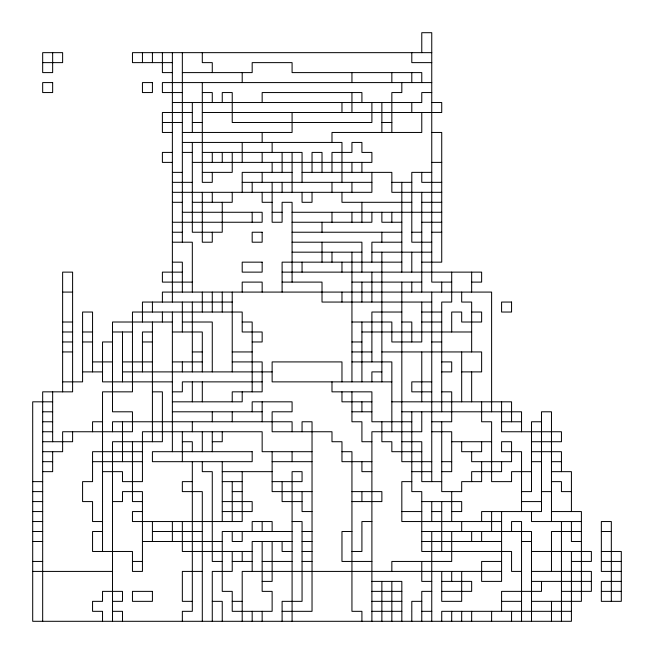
<?xml version="1.0" encoding="UTF-8"?>
<svg xmlns="http://www.w3.org/2000/svg" width="654" height="654" viewBox="0 0 654 654"><rect width="100%" height="100%" fill="white"/><g stroke="black" fill="none" stroke-linecap="round" stroke-linejoin="round"><path stroke-width="0.98" d="M431.754 52.655L132.46 52.655L132.46 62.629L172.37 62.629M42.674 62.629L62.629 62.629L62.629 52.655L42.674 52.655L42.674 72.602L52.655 72.602L52.655 52.655M431.754 62.629L411.799 62.629L411.799 52.655M172.37 72.602L162.388 72.602L162.388 52.655M182.343 72.602L252.174 72.602L252.174 62.629L292.085 62.629L292.085 72.602L421.773 72.602L421.773 82.584M431.754 82.584L162.388 82.584L162.388 92.557L182.343 92.557M202.299 92.557L212.272 92.557L212.272 102.531M431.754 92.557L421.773 92.557L421.773 102.531L172.37 102.531M431.754 102.531L441.728 102.531L441.728 112.513L202.299 112.513M192.317 112.513L162.388 112.513L162.388 132.46L172.37 132.46M162.388 122.486L182.343 122.486M192.317 122.486L202.299 122.486M381.871 122.486L391.844 122.486M182.343 132.46L292.085 132.46L292.085 112.513M431.754 132.46L441.728 132.46L441.728 262.156L421.773 262.156M182.343 142.441L341.968 142.441L341.968 182.343M172.37 152.415L162.388 152.415L162.388 162.388L172.37 162.388M182.343 152.415L192.317 152.415M202.299 152.415L302.058 152.415L302.058 182.343M192.317 162.388L371.897 162.388L371.897 152.415L361.915 152.415L361.915 142.441L351.942 142.441L351.942 152.415L331.987 152.415L331.987 172.37M431.754 162.388L441.728 162.388M172.37 172.37L182.343 172.37M202.299 172.37L232.227 172.37L232.227 152.415M292.085 172.37L242.201 172.37L242.201 192.317M302.058 172.37L391.844 172.37L391.844 192.317L441.728 192.317M431.754 172.37L411.799 172.37L411.799 242.201L431.754 242.201M172.37 182.343L192.317 182.343M242.201 182.343L371.897 182.343M391.844 182.343L411.799 182.343M441.728 182.343L421.773 182.343L421.773 172.37M172.37 192.317L371.897 192.317L371.897 172.37M172.37 202.299L182.343 202.299M192.317 202.299L232.227 202.299L232.227 192.317M272.129 202.299L262.156 202.299L262.156 192.317M411.799 202.299L341.968 202.299L341.968 192.317M421.773 202.299L441.728 202.299M182.343 212.272L262.156 212.272L262.156 222.246L172.37 222.246M272.129 212.272L282.103 212.272M292.085 212.272L441.728 212.272M292.085 222.246L371.897 222.246L371.897 212.272M401.826 222.246L381.871 222.246L381.871 212.272M421.773 222.246L441.728 222.246M172.37 232.227L182.343 232.227M292.085 232.227L401.826 232.227M411.799 232.227L421.773 232.227M431.754 232.227L441.728 232.227M172.37 242.201L192.317 242.201L192.317 292.085M292.085 242.201L361.915 242.201L361.915 272.129M401.826 242.201L371.897 242.201L371.897 262.156M292.085 252.174L361.915 252.174M371.897 252.174L431.754 252.174M172.37 262.156L182.343 262.156L182.343 292.085M401.826 262.156L282.103 262.156L282.103 292.085M182.343 272.129L162.388 272.129L162.388 282.103L192.317 282.103M282.103 272.129L481.63 272.129L481.63 282.103L471.657 282.103M282.103 282.103L322.013 282.103L322.013 302.058L431.754 302.058M351.942 282.103L421.773 282.103M451.701 282.103L431.754 282.103L431.754 32.7L421.773 32.7L421.773 52.655M62.629 292.085L72.602 292.085M232.227 302.058L142.441 302.058L142.441 322.013M401.826 312.032L371.897 312.032L371.897 361.915M421.773 312.032L441.728 312.032M471.657 312.032L481.63 312.032L481.63 322.013L461.683 322.013L461.683 312.032L451.701 312.032L451.701 331.987M62.629 322.013L72.602 322.013M172.37 322.013L112.513 322.013L112.513 411.799L132.46 411.799L132.46 431.754L62.629 431.754L62.629 451.701L42.674 451.701M182.343 322.013L212.272 322.013L212.272 371.897M242.201 322.013L252.174 322.013L252.174 391.844M351.942 322.013L391.844 322.013L391.844 341.968L421.773 341.968L421.773 302.058M401.826 322.013L411.799 322.013L411.799 341.968M421.773 322.013L441.728 322.013M62.629 331.987L72.602 331.987M82.584 331.987L92.557 331.987M112.513 331.987L132.46 331.987M152.415 331.987L142.441 331.987L142.441 371.897M172.37 331.987L202.299 331.987L202.299 371.897M361.915 331.987L471.657 331.987M62.629 341.968L72.602 341.968M82.584 341.968L92.557 341.968M112.513 341.968L102.531 341.968L102.531 381.871L172.37 381.871M142.441 341.968L152.415 341.968M252.174 341.968L262.156 341.968L262.156 331.987L242.201 331.987L242.201 312.032L132.46 312.032L132.46 391.844L102.531 391.844L102.531 551.469M351.942 341.968L361.915 341.968M431.754 341.968L441.728 341.968M62.629 351.942L72.602 351.942M192.317 351.942L202.299 351.942M232.227 351.942L252.174 351.942M351.942 351.942L371.897 351.942M381.871 351.942L481.63 351.942L481.63 371.897L461.683 371.897M92.557 361.915L112.513 361.915M122.486 361.915L152.415 361.915M172.37 361.915L202.299 361.915M232.227 361.915L262.156 361.915L262.156 391.844L232.227 391.844L232.227 401.826M351.942 361.915L391.844 361.915L391.844 431.754M441.728 361.915L451.701 361.915L451.701 371.897L441.728 371.897M82.584 371.897L102.531 371.897M122.486 371.897L272.129 371.897M381.871 371.897L371.897 371.897L371.897 381.871M62.629 381.871L82.584 381.871L82.584 312.032L92.557 312.032L92.557 371.897M262.156 381.871L182.343 381.871L182.343 391.844L172.37 391.844M391.844 381.871L272.129 381.871L272.129 361.915L341.968 361.915L341.968 381.871M431.754 381.871L411.799 381.871L411.799 391.844L431.754 391.844M152.415 391.844L162.388 391.844L162.388 441.728L112.513 441.728L112.513 621.3M441.728 391.844L451.701 391.844L451.701 421.773L431.754 421.773M52.655 401.826L32.7 401.826L32.7 621.3L571.416 621.3L571.416 551.469M172.37 401.826L242.201 401.826L242.201 391.844M371.897 401.826L341.968 401.826L341.968 391.844M391.844 401.826L511.559 401.826L511.559 421.773M42.674 411.799L52.655 411.799M172.37 411.799L262.156 411.799M351.942 411.799L371.897 411.799M401.826 411.799L521.54 411.799L521.54 431.754M42.674 421.773L52.655 421.773M102.531 421.773L92.557 421.773L92.557 431.754M411.799 421.773L371.897 421.773L371.897 391.844L331.987 391.844L331.987 381.871M501.585 421.773L521.54 421.773M541.487 421.773L531.514 421.773L531.514 491.612L521.54 491.612M42.674 431.754L52.655 431.754M431.754 431.754L451.701 431.754L451.701 471.657L441.728 471.657M42.674 441.728L72.602 441.728L72.602 431.754M182.343 441.728L192.317 441.728L192.317 451.701M212.272 441.728L222.246 441.728L222.246 431.754M371.897 441.728L361.915 441.728L361.915 421.773L351.942 421.773L351.942 391.844M401.826 441.728L421.773 441.728L421.773 481.63L441.728 481.63M451.701 441.728L491.612 441.728M531.514 441.728L561.443 441.728L561.443 431.754L501.585 431.754L501.585 401.826M142.441 451.701L92.557 451.701L92.557 481.63L82.584 481.63L82.584 501.585L92.557 501.585L92.557 521.54L102.531 521.54M312.032 451.701L262.156 451.701L262.156 431.754L142.441 431.754L142.441 481.63L122.486 481.63L122.486 471.657L102.531 471.657M341.968 451.701L351.942 451.701L351.942 611.327L361.915 611.327L361.915 621.3M421.773 451.701L391.844 451.701L391.844 441.728L381.871 441.728L381.871 421.773M531.514 451.701L561.443 451.701L561.443 471.657M42.674 461.683L52.655 461.683M92.557 461.683L142.441 461.683M272.129 461.683L312.032 461.683M371.897 461.683L341.968 461.683L341.968 441.728L331.987 441.728L331.987 431.754L272.129 431.754L272.129 411.799L292.085 411.799L292.085 401.826L252.174 401.826L252.174 411.799M431.754 461.683L401.826 461.683L401.826 282.103M441.728 461.683L451.701 461.683M531.514 461.683L541.487 461.683M551.469 461.683L561.443 461.683M42.674 471.657L52.655 471.657L52.655 451.701M222.246 471.657L272.129 471.657M371.897 471.657L361.915 471.657L361.915 461.683M411.799 471.657L431.754 471.657M531.514 471.657L511.559 471.657L511.559 481.63L491.612 481.63L491.612 421.773L481.63 421.773L481.63 401.826M551.469 471.657L571.416 471.657L571.416 511.559M32.7 481.63L42.674 481.63M192.317 481.63L182.343 481.63L182.343 491.612L202.299 491.612L202.299 621.3M222.246 481.63L242.201 481.63M272.129 481.63L302.058 481.63L302.058 471.657L292.085 471.657L292.085 621.3M411.799 481.63L401.826 481.63L401.826 521.54L501.585 521.54M551.469 481.63L561.443 481.63L561.443 491.612L571.416 491.612M32.7 491.612L42.674 491.612M232.227 491.612L242.201 491.612M312.032 491.612L272.129 491.612L272.129 451.701M351.942 491.612L381.871 491.612L381.871 501.585L351.942 501.585M541.487 491.612L551.469 491.612M32.7 501.585L42.674 501.585M112.513 501.585L122.486 501.585L122.486 491.612L142.441 491.612L142.441 571.416L132.46 571.416L132.46 551.469L92.557 551.469L92.557 531.514L102.531 531.514M142.441 501.585L132.46 501.585L132.46 441.728M222.246 501.585L252.174 501.585L252.174 511.559L222.246 511.559M302.058 501.585L282.103 501.585L282.103 481.63M421.773 501.585L461.683 501.585L461.683 511.559L451.701 511.559M521.54 501.585L541.487 501.585M32.7 511.559L42.674 511.559M142.441 511.559L132.46 511.559L132.46 521.54L242.201 521.54L242.201 471.657M312.032 511.559L302.058 511.559L302.058 491.612M401.826 511.559L421.773 511.559M431.754 511.559L441.728 511.559M551.469 511.559L581.398 511.559L581.398 601.345L531.514 601.345M32.7 521.54L42.674 521.54M292.085 521.54L302.058 521.54L302.058 601.345L282.103 601.345L282.103 621.3M371.897 521.54L361.915 521.54L361.915 551.469L351.942 551.469M581.398 521.54L531.514 521.54L531.514 511.559M32.7 531.514L42.674 531.514M152.415 531.514L202.299 531.514M292.085 531.514L222.246 531.514L222.246 591.371L232.227 591.371L232.227 611.327L272.129 611.327L272.129 591.371L262.156 591.371L262.156 541.487M302.058 531.514L312.032 531.514M351.942 531.514L341.968 531.514L341.968 561.443L371.897 561.443M421.773 531.514L531.514 531.514L531.514 621.3M581.398 531.514L551.469 531.514L551.469 571.416M601.345 531.514L611.327 531.514M32.7 541.487L42.674 541.487M142.441 541.487L222.246 541.487M292.085 541.487L252.174 541.487L252.174 571.416M302.058 541.487L312.032 541.487M421.773 541.487L501.585 541.487M521.54 541.487L531.514 541.487M581.398 541.487L571.416 541.487L571.416 521.54M252.174 551.469L182.343 551.469L182.343 521.54M292.085 551.469L282.103 551.469L282.103 541.487M302.058 551.469L312.032 551.469M531.514 551.469L591.371 551.469L591.371 561.443L571.416 561.443M601.345 551.469L621.3 551.469L621.3 601.345L601.345 601.345L601.345 581.398L621.3 581.398M32.7 561.443L42.674 561.443M132.46 561.443L142.441 561.443M222.246 561.443L212.272 561.443L212.272 471.657L202.299 471.657L202.299 461.683M232.227 561.443L252.174 561.443M262.156 561.443L292.085 561.443M302.058 561.443L312.032 561.443M501.585 561.443L481.63 561.443L481.63 581.398L501.585 581.398L501.585 511.559M601.345 561.443L621.3 561.443M32.7 571.416L112.513 571.416M202.299 571.416L182.343 571.416L182.343 601.345L192.317 601.345M501.585 571.416L242.201 571.416L242.201 621.3M521.54 571.416L511.559 571.416L511.559 551.469L421.773 551.469L421.773 491.612L411.799 491.612L411.799 411.799M531.514 571.416L591.371 571.416L591.371 591.371L561.443 591.371M621.3 571.416L601.345 571.416L601.345 521.54L611.327 521.54L611.327 601.345M262.156 581.398L272.129 581.398L272.129 541.487M371.897 581.398L401.826 581.398L401.826 621.3M431.754 581.398L421.773 581.398L421.773 561.443M441.728 581.398L471.657 581.398L471.657 591.371L441.728 591.371M531.514 581.398L591.371 581.398M371.897 591.371L401.826 591.371M431.754 591.371L421.773 591.371L421.773 621.3M601.345 591.371L621.3 591.371M112.513 601.345L122.486 601.345L122.486 591.371L102.531 591.371L102.531 601.345L92.557 601.345L92.557 611.327L102.531 611.327L102.531 621.3M212.272 601.345L222.246 601.345L222.246 621.3M232.227 601.345L242.201 601.345M371.897 601.345L401.826 601.345M421.773 601.345L411.799 601.345L411.799 621.3M501.585 601.345L521.54 601.345M112.513 611.327L122.486 611.327L122.486 621.3M282.103 611.327L312.032 611.327L312.032 421.773L302.058 421.773L302.058 431.754M371.897 611.327L401.826 611.327M421.773 611.327L431.754 611.327M571.416 611.327L441.728 611.327L441.728 621.3M561.443 521.54L561.443 621.3M551.469 521.54L551.469 411.799L541.487 411.799L541.487 511.559L481.63 511.559L481.63 521.54M551.469 601.345L551.469 621.3M541.487 581.398L541.487 591.371L501.585 591.371L501.585 611.327M521.54 511.559L521.54 451.701L501.585 451.701L501.585 441.728L511.559 441.728L511.559 461.683L471.657 461.683L471.657 451.701M521.54 621.3L521.54 521.54L511.559 521.54L511.559 531.514M511.559 611.327L511.559 621.3M501.585 461.683L501.585 471.657L471.657 471.657L471.657 481.63M491.612 411.799L491.612 292.085L162.388 292.085L162.388 302.058M491.612 511.559L491.612 531.514M491.612 611.327L491.612 621.3M481.63 441.728L481.63 451.701L461.683 451.701L461.683 441.728M481.63 461.683L481.63 481.63L461.683 481.63L461.683 491.612L441.728 491.612L441.728 421.773M481.63 531.514L481.63 541.487M471.657 272.129L471.657 292.085M471.657 351.942L471.657 302.058L461.683 302.058L461.683 292.085M471.657 371.897L471.657 401.826M471.657 531.514L471.657 541.487M471.657 611.327L471.657 621.3M461.683 351.942L461.683 401.826M461.683 521.54L461.683 531.514M461.683 571.416L461.683 601.345L441.728 601.345L441.728 571.416M461.683 611.327L461.683 621.3M451.701 272.129L451.701 302.058L441.728 302.058L441.728 411.799M451.701 491.612L451.701 521.54M451.701 531.514L451.701 561.443L391.844 561.443L391.844 571.416M451.701 571.416L451.701 581.398M451.701 611.327L451.701 621.3M441.728 282.103L441.728 292.085M441.728 501.585L441.728 551.469M431.754 292.085L431.754 481.63M431.754 501.585L431.754 521.54M431.754 531.514L431.754 621.3M421.773 112.513L421.773 132.46L331.987 132.46L331.987 142.441M421.773 192.317L421.773 292.085M421.773 351.942L421.773 401.826M421.773 411.799L421.773 431.754L371.897 431.754L371.897 621.3M411.799 72.602L411.799 82.584M411.799 102.531L411.799 112.513M411.799 252.174L411.799 272.129M411.799 282.103L411.799 292.085M401.826 82.584L401.826 92.557L391.844 92.557L391.844 132.46M401.826 182.343L401.826 272.129M391.844 72.602L391.844 82.584M391.844 212.272L391.844 222.246M391.844 581.398L391.844 621.3M381.871 102.531L381.871 132.46M381.871 232.227L381.871 242.201M381.871 252.174L381.871 381.871M381.871 581.398L381.871 621.3M371.897 102.531L371.897 122.486L232.227 122.486L232.227 92.557L222.246 92.557L222.246 102.531M371.897 272.129L371.897 302.058M361.915 102.531L361.915 92.557L262.156 92.557L262.156 102.531M361.915 162.388L361.915 172.37M361.915 202.299L361.915 222.246M361.915 282.103L361.915 302.058M361.915 322.013L361.915 381.871M361.915 401.826L361.915 411.799M361.915 491.612L361.915 501.585M351.942 72.602L351.942 82.584M351.942 92.557L351.942 112.513M351.942 162.388L351.942 172.37M351.942 182.343L351.942 192.317M351.942 212.272L351.942 222.246M351.942 252.174L351.942 381.871M341.968 102.531L341.968 112.513M341.968 262.156L341.968 272.129M341.968 292.085L341.968 302.058M331.987 182.343L331.987 192.317M331.987 212.272L331.987 222.246M331.987 252.174L331.987 262.156M322.013 172.37L322.013 152.415L312.032 152.415L312.032 172.37M322.013 222.246L322.013 232.227M322.013 242.201L322.013 262.156M312.032 192.317L312.032 202.299L302.058 202.299L302.058 192.317M302.058 262.156L302.058 272.129M292.085 152.415L292.085 192.317M292.085 282.103L292.085 202.299L282.103 202.299L282.103 222.246L272.129 222.246L272.129 182.343M292.085 431.754L292.085 421.773L112.513 421.773L112.513 431.754M292.085 451.701L292.085 461.683M282.103 152.415L282.103 172.37M282.103 182.343L282.103 192.317M272.129 142.441L272.129 152.415M272.129 162.388L272.129 172.37M272.129 531.514L272.129 521.54L252.174 521.54L252.174 531.514M262.156 132.46L262.156 142.441M262.156 152.415L262.156 162.388M262.156 172.37L262.156 182.343M262.156 292.085L262.156 282.103L242.201 282.103L242.201 292.085M262.156 401.826L262.156 421.773M262.156 521.54L262.156 531.514M262.156 611.327L262.156 621.3M252.174 182.343L252.174 192.317M252.174 212.272L252.174 222.246M252.174 611.327L252.174 621.3M242.201 72.602L242.201 82.584M242.201 142.441L242.201 162.388M242.201 531.514L242.201 541.487L232.227 541.487L232.227 531.514M242.201 551.469L242.201 561.443M232.227 292.085L232.227 371.897M232.227 411.799L232.227 421.773M232.227 481.63L232.227 521.54M232.227 551.469L232.227 571.416L212.272 571.416L212.272 621.3M222.246 152.415L222.246 162.388M222.246 202.299L222.246 232.227L192.317 232.227L192.317 142.441M222.246 292.085L222.246 312.032M222.246 461.683L222.246 521.54M212.272 72.602L212.272 62.629L202.299 62.629L202.299 52.655M212.272 152.415L212.272 162.388M212.272 172.37L212.272 182.343L202.299 182.343L202.299 82.584M212.272 192.317L212.272 202.299M212.272 232.227L212.272 242.201L202.299 242.201L202.299 192.317M212.272 292.085L212.272 312.032M212.272 411.799L212.272 421.773M212.272 431.754L212.272 451.701M202.299 292.085L202.299 312.032M202.299 381.871L202.299 401.826M202.299 431.754L202.299 451.701M192.317 102.531L192.317 132.46M192.317 302.058L192.317 371.897M192.317 381.871L192.317 401.826M192.317 421.773L192.317 431.754M192.317 461.683L192.317 611.327L182.343 611.327L182.343 621.3M182.343 52.655L182.343 242.201M182.343 302.058L182.343 331.987M182.343 361.915L182.343 371.897M182.343 431.754L182.343 461.683M172.37 52.655L172.37 302.058M172.37 312.032L172.37 451.701M172.37 521.54L172.37 541.487M162.388 312.032L162.388 322.013M152.415 52.655L152.415 62.629M152.415 302.058L152.415 312.032M152.415 322.013L152.415 441.728M152.415 521.54L152.415 541.487M142.441 52.655L142.441 62.629M122.486 331.987L122.486 381.871M122.486 421.773L122.486 461.683M62.629 391.844L62.629 272.129L72.602 272.129L72.602 391.844L42.674 391.844L42.674 621.3M52.655 391.844L52.655 441.728M52.655 82.584L42.674 82.584L42.674 92.557L52.655 92.557L52.655 82.584M152.415 82.584L142.441 82.584L142.441 92.557L152.415 92.557L152.415 82.584M262.156 232.227L252.174 232.227L252.174 242.201L262.156 242.201L262.156 232.227M262.156 262.156L242.201 262.156L242.201 272.129L262.156 272.129L262.156 262.156M511.559 302.058L501.585 302.058L501.585 312.032L511.559 312.032L511.559 302.058M252.174 451.701L152.415 451.701L152.415 461.683L252.174 461.683L252.174 451.701M152.415 591.371L132.46 591.371L132.46 601.345L152.415 601.345L152.415 591.371"/></g></svg>
